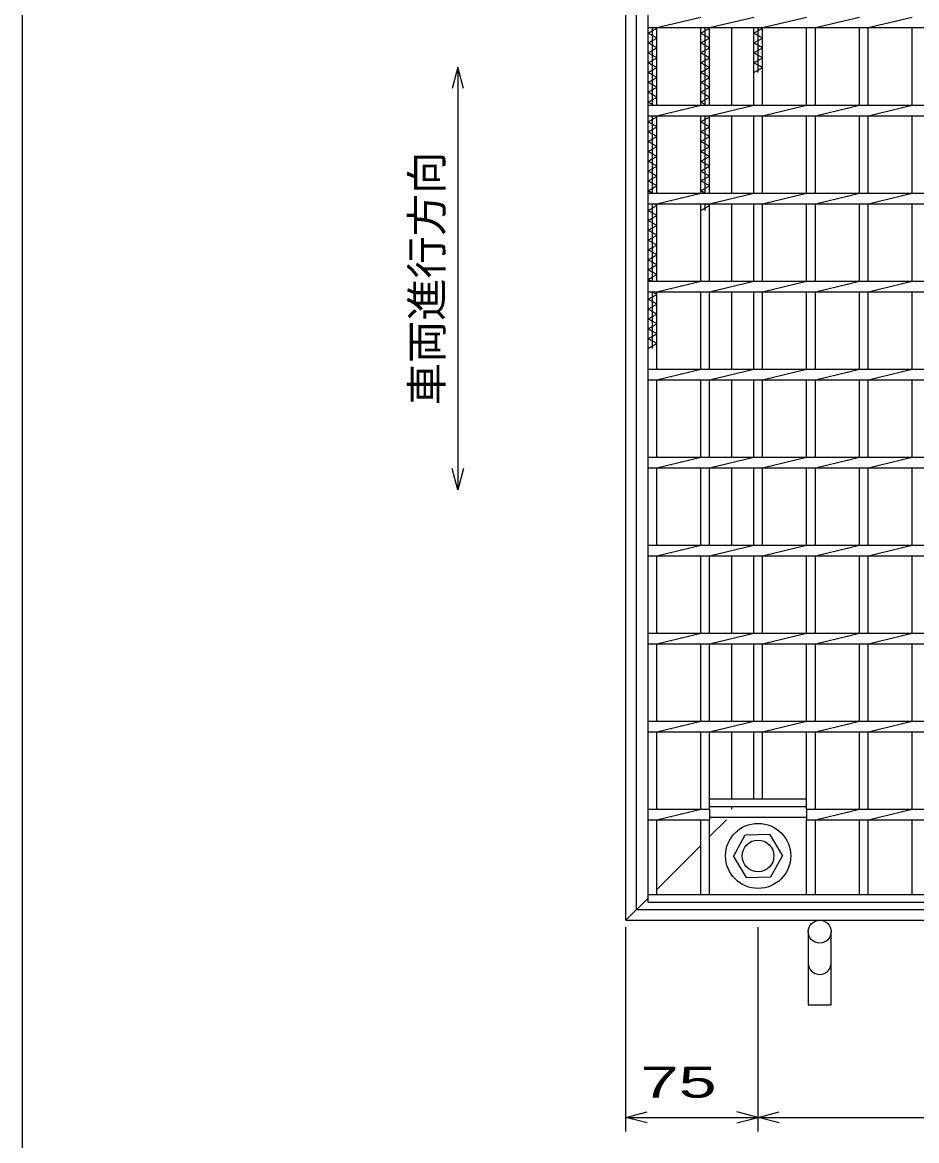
# Model space of a CAD drawing. Units: millimetres, scale not verified. Extents: x -1456 to 1385, y -1026 to 843.
# Drawn here: x -1383 to -876, y -367 to 268 of the extents above; entities that cross this region are included whole.
import ezdxf
from ezdxf.enums import TextEntityAlignment as Align

# ---------------------------------------------------------------- set-up
doc = ezdxf.new("R2010")
doc.units = ezdxf.units.MM
doc.header["$LTSCALE"] = 8
doc.linetypes.add('DASHED', pattern=[7.5, 6, -1.5])
for name, color, linetype, lineweight in [('0_2', 150, 'Continuous', 25), ('16', 3, 'Continuous', 25), ('19', 6, 'Continuous', 25), ('22', 4, 'Continuous', 25)]:
    doc.layers.add(name, color=color, linetype=linetype, lineweight=lineweight)
doc.styles.add('ベクトル', font='')
doc.styles.get('ベクトル').set_extended_font_data('ベクトル')

msp = doc.modelspace()

# ---------------------------------------------------------------- linework, layer by layer
at = {"layer": '0_2'}
msp.add_line((-1383.2, -917.2), (-1383.2, 842.8), dxfattribs=at)
at = {"layer": '16'}
for p, q in [((-1028, -227), (-1028, 464)), ((-1028, 265.5), (-1028, 271.5)), ((-1023, 265.5), (-998, 271.5)), ((-993, 265.5), (-968, 271.5)), ((-963, 265.5), (-938, 271.5)), ((-933, 265.5), (-908, 271.5)), ((-903, 265.5), (-878, 271.5)), ((-1028, 265.5), (-333, 265.5)), ((-1028, 262.4), (-1023, 265.2)), ((-1023, 259.6), (-1028, 262.4)), ((-1025.5, 221.5), (-1025.5, 265.5)), ((-1023, 265.2), (-1023.536, 265.5)), ((-1023, 221.5), (-1023, 265.5)), ((-998, 221.5), (-998, 265.5)), ((-998, 262.4), (-993, 265.2)), ((-993, 259.6), (-998, 262.4)), ((-995.5, 221.5), (-995.5, 265.5)), ((-993, 265.2), (-993.536, 265.5)), ((-993, 221.5), (-993, 265.5)), ((-968, 221.5), (-968, 265.5)), ((-968, 262.4), (-963, 265.2)), ((-963, 259.6), (-968, 262.4)), ((-965.5, 240), (-965.5, 265.5)), ((-963, 265.2), (-963.536, 265.5)), ((-963, 221.5), (-963, 265.5)), ((-938, 221.5), (-938, 265.5)), ((-933, 221.5), (-933, 265.5)), ((-908, 221.5), (-908, 265.5)), ((-903, 221.5), (-903, 265.5)), ((-878, 221.5), (-878, 265.5)), ((-1028, 256.8), (-1023, 259.6)), ((-1023, 254), (-1028, 256.8)), ((-998, 256.8), (-993, 259.6)), ((-993, 254), (-998, 256.8)), ((-968, 256.8), (-963, 259.6)), ((-963, 254), (-968, 256.8)), ((-1028, 251.2), (-1023, 254)), ((-1023, 248.4), (-1028, 251.2)), ((-1028, 245.6), (-1023, 248.4)), ((-998, 251.2), (-993, 254)), ((-993, 248.4), (-998, 251.2)), ((-998, 245.6), (-993, 248.4)), ((-968, 251.2), (-963, 254)), ((-963, 248.4), (-968, 251.2)), ((-968, 245.6), (-963, 248.4)), ((-1023, 242.8), (-1028, 245.6)), ((-1028, 240), (-1023, 242.8)), ((-993, 242.8), (-998, 245.6)), ((-998, 240), (-993, 242.8)), ((-963, 242.8), (-968, 245.6)), ((-968, 240), (-963, 242.8)), ((-1023, 237.2), (-1028, 240)), ((-1028, 234.4), (-1023, 237.2)), ((-993, 237.2), (-998, 240)), ((-998, 234.4), (-993, 237.2)), ((-1023, 231.6), (-1028, 234.4)), ((-1028, 228.8), (-1023, 231.6)), ((-1023, 226), (-1028, 228.8)), ((-993, 231.6), (-998, 234.4)), ((-998, 228.8), (-993, 231.6)), ((-993, 226), (-998, 228.8)), ((-1028, 223.2), (-1023, 226)), ((-1024.964, 221.5), (-1028, 223.2)), ((-998, 223.2), (-993, 226)), ((-994.964, 221.5), (-998, 223.2)), ((-1028, 221.5), (-333, 221.5)), ((-1028, 215.5), (-1028, 221.5)), ((-1023, 215.5), (-998, 221.5)), ((-993, 215.5), (-968, 221.5)), ((-963, 215.5), (-938, 221.5)), ((-933, 215.5), (-908, 221.5)), ((-903, 215.5), (-878, 221.5)), ((-1028, 215.5), (-333, 215.5)), ((-1028, 212), (-1023, 214.8)), ((-1023, 209.2), (-1028, 212)), ((-1025.5, 171.5), (-1025.5, 215.5)), ((-1023, 214.8), (-1024.25, 215.5)), ((-1023, 171.5), (-1023, 215.5)), ((-998, 171.5), (-998, 215.5)), ((-998, 212), (-993, 214.8)), ((-993, 209.2), (-998, 212)), ((-995.5, 171.5), (-995.5, 215.5)), ((-993, 214.8), (-994.25, 215.5)), ((-993, 171.5), (-993, 215.5)), ((-968, 171.5), (-968, 215.5)), ((-963, 171.5), (-963, 215.5)), ((-938, 171.5), (-938, 215.5)), ((-933, 171.5), (-933, 215.5)), ((-908, 171.5), (-908, 215.5)), ((-903, 171.5), (-903, 215.5)), ((-878, 171.5), (-878, 215.5)), ((-1028, 206.4), (-1023, 209.2)), ((-1023, 203.6), (-1028, 206.4)), ((-1028, 200.8), (-1023, 203.6)), ((-998, 206.4), (-993, 209.2)), ((-993, 203.6), (-998, 206.4)), ((-998, 200.8), (-993, 203.6)), ((-1023, 198), (-1028, 200.8)), ((-1028, 195.2), (-1023, 198)), ((-993, 198), (-998, 200.8)), ((-998, 195.2), (-993, 198)), ((-1023, 192.4), (-1028, 195.2)), ((-1028, 189.6), (-1023, 192.4)), ((-993, 192.4), (-998, 195.2)), ((-998, 189.6), (-993, 192.4)), ((-1023, 186.8), (-1028, 189.6)), ((-1028, 184), (-1023, 186.8)), ((-993, 186.8), (-998, 189.6)), ((-998, 184), (-993, 186.8)), ((-1023, 181.2), (-1028, 184)), ((-1028, 178.4), (-1023, 181.2)), ((-1023, 175.6), (-1028, 178.4)), ((-993, 181.2), (-998, 184)), ((-998, 178.4), (-993, 181.2)), ((-993, 175.6), (-998, 178.4)), ((-1028, 172.8), (-1023, 175.6)), ((-1025.679, 171.5), (-1028, 172.8)), ((-998, 172.8), (-993, 175.6)), ((-995.679, 171.5), (-998, 172.8)), ((-1028, 171.5), (-333, 171.5)), ((-1028, 165.5), (-1028, 171.5)), ((-1028, 165.5), (-333, 165.5)), ((-1025.5, 121.5), (-1025.5, 165.5)), ((-1023, 164.4), (-1024.964, 165.5)), ((-1023, 165.5), (-998, 171.5)), ((-1023, 121.5), (-1023, 165.5)), ((-998, 121.5), (-998, 165.5)), ((-995.5, 161.6), (-995.5, 165.5)), ((-993, 164.4), (-994.964, 165.5)), ((-993, 165.5), (-968, 171.5)), ((-993, 121.5), (-993, 165.5)), ((-968, 121.5), (-968, 165.5)), ((-963, 165.5), (-938, 171.5)), ((-963, 121.5), (-963, 165.5)), ((-938, 121.5), (-938, 165.5)), ((-933, 165.5), (-908, 171.5)), ((-933, 121.5), (-933, 165.5)), ((-908, 121.5), (-908, 165.5)), ((-903, 165.5), (-878, 171.5)), ((-903, 121.5), (-903, 165.5)), ((-878, 121.5), (-878, 165.5)), ((-1028, 161.6), (-1023, 164.4)), ((-1023, 158.8), (-1028, 161.6)), ((-998, 161.6), (-993, 164.4)), ((-1028, 156), (-1023, 158.8)), ((-1023, 153.2), (-1028, 156)), ((-1028, 150.4), (-1023, 153.2)), ((-1023, 147.6), (-1028, 150.4)), ((-1028, 144.8), (-1023, 147.6)), ((-1023, 142), (-1028, 144.8)), ((-1028, 139.2), (-1023, 142)), ((-1023, 136.4), (-1028, 139.2)), ((-1028, 133.6), (-1023, 136.4)), ((-1023, 130.8), (-1028, 133.6)), ((-1028, 128), (-1023, 130.8)), ((-1023, 125.2), (-1028, 128)), ((-1028, 122.4), (-1023, 125.2)), ((-1026.393, 121.5), (-1028, 122.4)), ((-1028, 121.5), (-333, 121.5)), ((-1028, 115.5), (-1028, 121.5)), ((-1023, 115.5), (-998, 121.5)), ((-993, 115.5), (-968, 121.5)), ((-963, 115.5), (-938, 121.5)), ((-933, 115.5), (-908, 121.5)), ((-903, 115.5), (-878, 121.5)), ((-1028, 115.5), (-333, 115.5)), ((-1023, 114), (-1025.679, 115.5)), ((-1025.5, 83.2), (-1025.5, 115.5)), ((-1023, 71.5), (-1023, 115.5)), ((-998, 71.5), (-998, 115.5)), ((-993, 71.5), (-993, 115.5)), ((-968, 71.5), (-968, 115.5)), ((-963, 71.5), (-963, 115.5)), ((-938, 71.5), (-938, 115.5)), ((-933, 71.5), (-933, 115.5)), ((-908, 71.5), (-908, 115.5)), ((-903, 71.5), (-903, 115.5)), ((-878, 71.5), (-878, 115.5)), ((-1028, 111.2), (-1023, 114)), ((-1023, 108.4), (-1028, 111.2)), ((-1028, 105.6), (-1023, 108.4)), ((-1023, 102.8), (-1028, 105.6)), ((-1028, 100), (-1023, 102.8)), ((-1023, 97.2), (-1028, 100)), ((-1028, 94.4), (-1023, 97.2)), ((-1023, 91.6), (-1028, 94.4)), ((-1028, 88.8), (-1023, 91.6)), ((-1023, 86), (-1028, 88.8)), ((-1028, 83.2), (-1023, 86)), ((-1028, 71.5), (-333, 71.5)), ((-1028, 65.5), (-1028, 71.5)), ((-1023, 65.5), (-998, 71.5)), ((-993, 65.5), (-968, 71.5)), ((-963, 65.5), (-938, 71.5)), ((-933, 65.5), (-908, 71.5)), ((-903, 65.5), (-878, 71.5)), ((-1028, 65.5), (-333, 65.5)), ((-1023, 21.5), (-1023, 65.5)), ((-998, 21.5), (-998, 65.5)), ((-993, 21.5), (-993, 65.5)), ((-968, 21.5), (-968, 65.5)), ((-963, 21.5), (-963, 65.5)), ((-938, 21.5), (-938, 65.5)), ((-933, 21.5), (-933, 65.5)), ((-908, 21.5), (-908, 65.5)), ((-903, 21.5), (-903, 65.5)), ((-878, 21.5), (-878, 65.5)), ((-1028, 21.5), (-333, 21.5)), ((-1028, 15.5), (-1028, 21.5)), ((-1023, 15.5), (-998, 21.5)), ((-993, 15.5), (-968, 21.5)), ((-963, 15.5), (-938, 21.5)), ((-933, 15.5), (-908, 21.5)), ((-903, 15.5), (-878, 21.5)), ((-1028, 15.5), (-333, 15.5)), ((-1023, -28.5), (-1023, 15.5)), ((-998, -28.5), (-998, 15.5)), ((-993, -28.5), (-993, 15.5)), ((-968, -28.5), (-968, 15.5)), ((-963, -28.5), (-963, 15.5)), ((-938, -28.5), (-938, 15.5)), ((-933, -28.5), (-933, 15.5)), ((-908, -28.5), (-908, 15.5)), ((-903, -28.5), (-903, 15.5)), ((-878, -28.5), (-878, 15.5)), ((-1028, -28.5), (-333, -28.5)), ((-1028, -34.5), (-1028, -28.5)), ((-1023, -34.5), (-998, -28.5)), ((-993, -34.5), (-968, -28.5)), ((-963, -34.5), (-938, -28.5)), ((-933, -34.5), (-908, -28.5)), ((-903, -34.5), (-878, -28.5)), ((-1028, -34.5), (-333, -34.5)), ((-1023, -78.5), (-1023, -34.5)), ((-998, -78.5), (-998, -34.5)), ((-993, -78.5), (-993, -34.5)), ((-968, -78.5), (-968, -34.5)), ((-963, -78.5), (-963, -34.5)), ((-938, -78.5), (-938, -34.5)), ((-933, -78.5), (-933, -34.5)), ((-908, -78.5), (-908, -34.5)), ((-903, -78.5), (-903, -34.5)), ((-878, -78.5), (-878, -34.5)), ((-1028, -78.5), (-333, -78.5)), ((-1028, -84.5), (-1028, -78.5)), ((-1023, -84.5), (-998, -78.5)), ((-993, -84.5), (-968, -78.5)), ((-963, -84.5), (-938, -78.5)), ((-933, -84.5), (-908, -78.5)), ((-903, -84.5), (-878, -78.5)), ((-1028, -84.5), (-333, -84.5)), ((-1023, -128.5), (-1023, -84.5)), ((-998, -128.5), (-998, -84.5)), ((-993, -128.5), (-993, -84.5)), ((-968, -128.5), (-968, -84.5)), ((-963, -128.5), (-963, -84.5)), ((-938, -128.5), (-938, -84.5)), ((-933, -128.5), (-933, -84.5)), ((-908, -128.5), (-908, -84.5)), ((-903, -128.5), (-903, -84.5)), ((-878, -128.5), (-878, -84.5)), ((-1028, -128.5), (-333, -128.5)), ((-1028, -134.5), (-1028, -128.5)), ((-1023, -134.5), (-998, -128.5)), ((-993, -134.5), (-968, -128.5)), ((-963, -134.5), (-938, -128.5)), ((-933, -134.5), (-908, -128.5)), ((-903, -134.5), (-878, -128.5)), ((-1028, -134.5), (-333, -134.5)), ((-1023, -178.5), (-1023, -134.5)), ((-998, -178.5), (-998, -134.5)), ((-993, -178.5), (-993, -134.5)), ((-968, -172.5), (-968, -134.5)), ((-963, -172.5), (-963, -134.5)), ((-938, -178.5), (-938, -134.5)), ((-933, -178.5), (-933, -134.5)), ((-908, -178.5), (-908, -134.5)), ((-903, -178.5), (-903, -134.5)), ((-878, -178.5), (-878, -134.5)), ((-993, -172.5), (-938, -172.5)), ((-993, -177), (-993, -172.5)), ((-993, -177), (-938, -177)), ((-938, -177), (-938, -172.5)), ((-1028, -178.5), (-993, -178.5)), ((-1028, -184.5), (-1028, -178.5)), ((-1023, -184.5), (-998, -178.5)), ((-993, -178.5), (-993, -184.5)), ((-993, -183), (-938, -183)), ((-938, -178.5), (-423, -178.5)), ((-938, -178.5), (-938, -184.5)), ((-933, -184.5), (-908, -178.5)), ((-903, -184.5), (-878, -178.5)), ((-1028, -184.5), (-993, -184.5)), ((-1023, -227), (-1023, -184.5)), ((-998, -227), (-998, -184.5)), ((-993, -227), (-993, -184.5)), ((-938, -184.5), (-423, -184.5)), ((-938, -227), (-938, -184.5)), ((-933, -227), (-933, -184.5)), ((-908, -227), (-908, -184.5)), ((-903, -227), (-903, -184.5)), ((-878, -227), (-878, -184.5)), ((-979.496, -205.342), (-972.794, -193.05)), ((-972.794, -193.05), (-958.798, -192.708)), ((-951.5, -205), (-958.798, -192.708)), ((-979.496, -205.342), (-972.202, -217.292)), ((-958.206, -216.95), (-951.504, -204.658)), ((-972.202, -217.292), (-958.206, -216.95)), ((-1028, -227), (-333, -227)), ((-1028, -231.5), (-1028, -227)), ((-1028, -227), (-1023, -227)), ((-998, -227), (-993, -227)), ((-968, -227), (-963, -227)), ((-938, -227), (-933, -227)), ((-908, -227), (-903, -227)), ((-878, -227), (-873, -227)), ((-333, -231.5), (-1028, -231.5))]:
    msp.add_line(p, q, dxfattribs=at)
for radius in [18.5, 9]:
    msp.add_circle((-965.5, -205), radius, dxfattribs=at)
at = {"layer": '19'}
for p, q in [((-1040.5, -241.5), (-1040.5, 478.5)), ((-1034.5, -235.5), (-1034.5, 472.5)), ((-980.5, 221.5), (-980.5, 265.5)), ((-980.5, 171.5), (-980.5, 215.5)), ((-980.5, 121.5), (-980.5, 165.5)), ((-980.5, 71.5), (-980.5, 115.5)), ((-980.5, 21.5), (-980.5, 65.5)), ((-980.5, -28.5), (-980.5, 15.5)), ((-980.5, -78.5), (-980.5, -34.5)), ((-980.5, -128.5), (-980.5, -84.5)), ((-980.5, -172.5), (-980.5, -134.5)), ((-1034.5, -235.5), (-326.5, -235.5)), ((-1040.5, -241.5), (-320.5, -241.5)), ((-937, -248), (-937, -289.62)), ((-924, -289.62), (-924, -248)), ((-937, -289.62), (-924, -289.62))]:
    msp.add_line(p, q, dxfattribs=at)
at = {"layer": '19', "linetype": 'DASHED'}
for p, q in [((-980.5, -178.5), (-980.5, -177)), ((-993, -194), (-983.5, -184.5)), ((-1023, -224), (-998, -199)), ((-1040.5, -241.5), (-1028, -229))]:
    msp.add_line(p, q, dxfattribs=at)
at = {"layer": '19'}
msp.add_circle((-930.5, -248), 6.5, dxfattribs=at)
msp.add_arc((-930.5, -265.84), 6.5, 180, 0, dxfattribs=at)
at = {"layer": '22'}
for p, q in [((-1136, 243), (-1139.2, 231)), ((-1132.8, 231), (-1136, 243)), ((-1136, 243), (-1136, 3)), ((-1136, 3), (-1139.2, 15)), ((-1132.8, 15), (-1136, 3)), ((-1040.5, -361.5), (-1040.5, -245.5)), ((-965.5, -361.5), (-965.5, -245.5)), ((-1040.5, -353.5), (-1028.5, -350.3)), ((-1028.5, -356.7), (-1040.5, -353.5)), ((-1040.5, -353.5), (-965.5, -353.5)), ((-965.5, -353.5), (-977.5, -350.3)), ((-977.5, -356.7), (-965.5, -353.5)), ((-965.5, -353.5), (-953.5, -350.3)), ((-953.5, -356.7), (-965.5, -353.5)), ((-965.5, -353.5), (-395.5, -353.5))]:
    msp.add_line(p, q, dxfattribs=at)

# ---------------------------------------------------------------- texts
at = {"layer": '22', "color": 2, "style": 'ベクトル'}
msp.add_text('車両進行方向', height=17.6, rotation=90, dxfattribs=at).set_placement((-1153.6, 51), align=Align.MIDDLE_LEFT)
at = {"layer": '22', "color": 2, "style": 'ベクトル', "width": 1.65}
msp.add_text(' 75 ', height=17.6, dxfattribs=at).set_placement((-1043, -333.5), align=Align.MIDDLE_LEFT)

doc.saveas('drawing.dxf')
